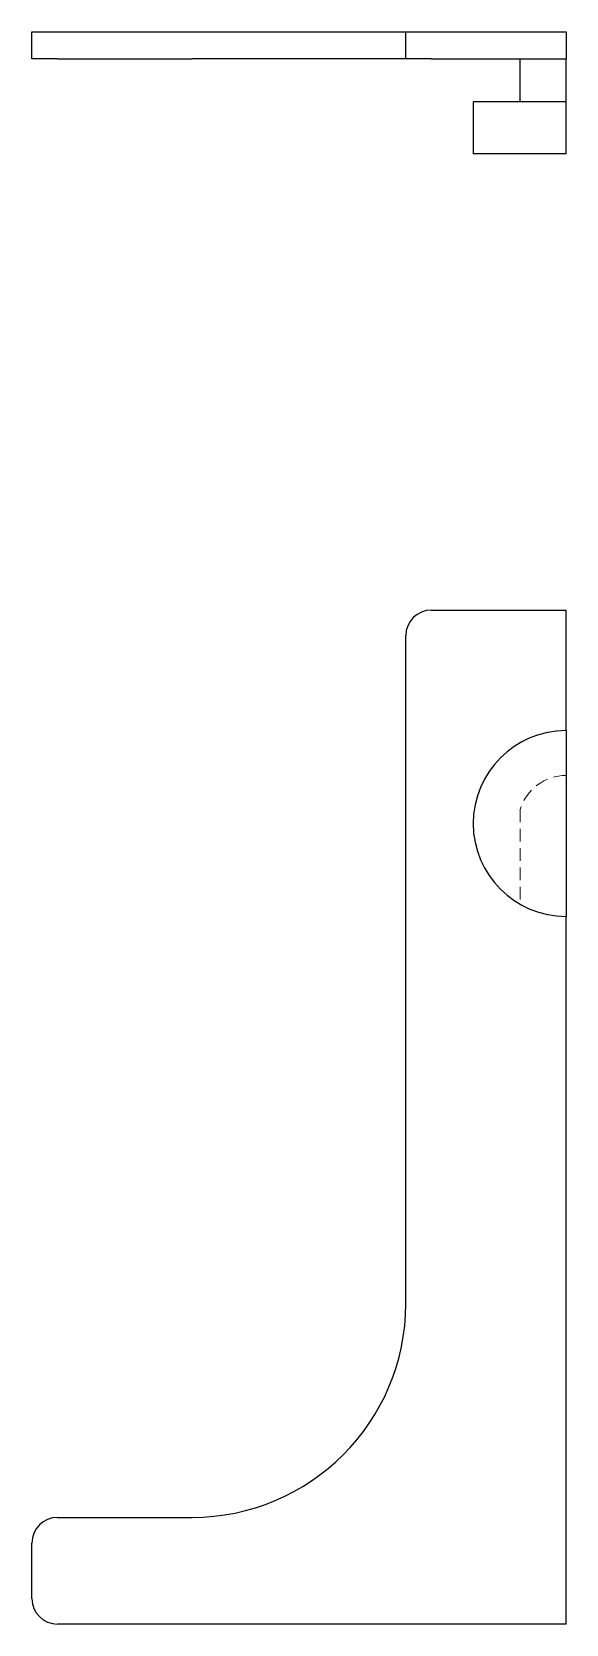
# Model space of a CAD drawing. Header units: millimetres. Extents: x 57 to 229, y 7 to 164.
# Drawn here: x 56.7 to 109.3, y 7 to 164 of the extents above.
import ezdxf

# ---------------------------------------------------------------- set-up
doc = ezdxf.new("R2010")
doc.units = ezdxf.units.MM
doc.linetypes.add('HIDDEN', pattern=[1.905, 1.27, -0.635])

msp = doc.modelspace()

# ---------------------------------------------------------------- linework, layer by layer
at = {"color": 7, "linetype": 'Continuous', "lineweight": 25}
for p, q in [((56.68, 161.37), (56.68, 164.02)), ((56.68, 164.02), (59.21, 164.02)), ((59.21, 164.02), (72.47, 164.02)), ((72.47, 164.02), (93.53, 164.02)), ((93.53, 161.37), (93.53, 164.02)), ((93.53, 164.02), (96.05, 164.02)), ((96.05, 164.02), (109.32, 164.02)), ((109.32, 164.02), (109.32, 161.37)), ((59.21, 161.37), (56.68, 161.37)), ((59.21, 161.37), (72.47, 161.37)), ((93.53, 161.37), (72.47, 161.37)), ((96.05, 161.37), (93.53, 161.37)), ((96.05, 161.37), (109.32, 161.37)), ((104.79, 157.12), (104.79, 161.37)), ((109.32, 157.12), (109.32, 161.37)), ((100.15, 157.12), (100.15, 151.98)), ((109.32, 157.12), (100.15, 157.12)), ((109.32, 151.98), (109.32, 157.12)), ((109.32, 151.98), (100.15, 151.98)), ((96.05, 107), (109.32, 107)), ((109.32, 95.11), (109.32, 107)), ((93.53, 38.58), (93.53, 104.47)), ((109.32, 95.11), (109.32, 76.78)), ((109.32, 7), (109.32, 76.78)), ((59.21, 17.53), (72.47, 17.53)), ((56.68, 9.53), (56.68, 15)), ((109.32, 7), (59.21, 7))]:
    msp.add_line(p, q, dxfattribs=at)
at = {"color": 7, "linetype": 'HIDDEN', "lineweight": 18}
msp.add_line((104.79, 87.34), (104.79, 77.98), dxfattribs=at)
at = {"color": 7, "linetype": 'Continuous', "lineweight": 25}
for centre, radius, start, end in [((96.05, 104.47), 2.53, 90, 180), ((109.32, 85.95), 9.16, 90, 270), ((72.47, 38.58), 21.05, 270, 0), ((59.21, 15), 2.53, 90, 180), ((59.21, 9.53), 2.53, 180, 270)]:
    msp.add_arc(centre, radius, start, end, dxfattribs=at)
at = {"color": 7, "linetype": 'HIDDEN', "lineweight": 18}
msp.add_arc((109.32, 85.95), 4.74, 90, 162.8538, dxfattribs=at)

doc.saveas('drawing.dxf')
